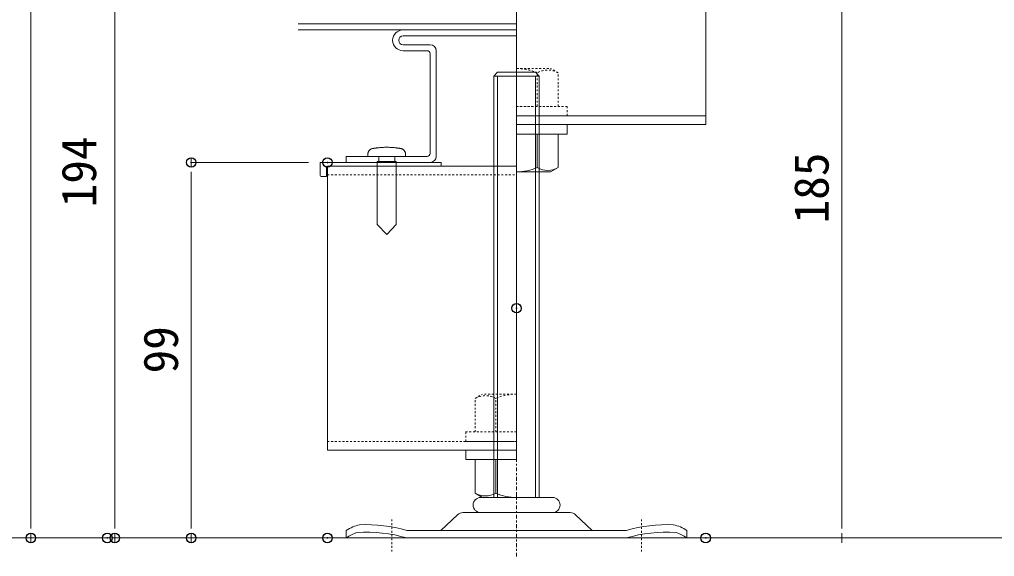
# Model space of a CAD drawing. Units: millimetres, scale not verified. Extents: x -849 to 851, y -136 to 149.
# Drawn here: x -107 to -55.5, y -63.4 to -35 of the extents above; entities that cross this region are included whole.
import ezdxf
from ezdxf.enums import TextEntityAlignment as Align

# ---------------------------------------------------------------- set-up
doc = ezdxf.new("R2010")
doc.units = ezdxf.units.MM
doc.header["$PDMODE"] = 32
doc.header["$PDSIZE"] = 0.5
doc.linetypes.add('CHAIN1', pattern=[8, 5, -1, 1, -1])
doc.linetypes.add('DASHED1', pattern=[1.8, 1.2, -0.6])
for name, color, linetype, lineweight in [('0-0_一般', 2, 'Continuous', 9), ('0-1_A10_通り芯寸法', 1, 'Continuous', 9), ('0-2_外形線2', 2, 'Continuous', 9), ('0-3_束', 2, 'Continuous', 9), ('0-5_0', 2, 'Continuous', 9), ('0-6_ルーバー', 2, 'DASHED1', 9), ('0-7_寸法', 7, 'Continuous', 9)]:
    doc.layers.add(name, color=color, linetype=linetype, lineweight=lineweight)
doc.layers.add('0-4_DEFPOINTS', color=7, linetype='Continuous')
doc.layers.add('0-8_作図', color=7, linetype='Continuous')
doc.styles.add('ＭＳ ゴシック', font='')
doc.styles.get('ＭＳ ゴシック').set_extended_font_data('MS Gothic')

# ---------------------------------------------------------------- blocks, each defined once
blk = doc.blocks.new('グループ-251-1')
at = {"layer": '0-3_束'}
for p, q in [((6156.6, -48013.16), (6204.1, -48013.16)), ((6251.6, -48013.16), (6204.1, -48013.16)), ((6104.1, -48056.66), (6126.21, -48035.88)), ((6133.06, -48033.16), (6204.1, -48033.16)), ((6156.6, -48033.16), (6204.1, -48033.16)), ((6251.6, -48033.16), (6204.1, -48033.16)), ((6275.14, -48033.16), (6204.1, -48033.16)), ((6304.1, -48056.66), (6281.98, -48035.88)), ((5979.1, -48066.66), (5979.1, -48056.66)), ((6059.1, -48056.66), (6349.1, -48056.66)), ((6429.1, -48066.66), (6429.1, -48056.66)), ((5979.1, -48066.66), (6059.1, -48066.66)), ((6059.1, -48066.66), (6204.1, -48066.66)), ((6349.1, -48066.66), (6204.1, -48066.66)), ((6429.1, -48066.66), (6349.1, -48066.66))]:
    blk.add_line(p, q, dxfattribs=at)
at = {"layer": '0-3_束', "linetype": 'DASHED1'}
for p, q in [((6039.1, -48084.66), (6039.1, -48041.16)), ((6369.1, -48084.66), (6369.1, -48041.16))]:
    blk.add_line(p, q, dxfattribs=at)
at = {"layer": '0-3_束'}
for centre, radius, start, end in [((6156.6, -48023.16), 10, 90, 180), ((6251.6, -48023.16), 10, 0, 90), ((6156.6, -48023.16), 10, 180, 270), ((6251.6, -48023.16), 10, 270, 0), ((6133.06, -48043.16), 10, 90, 133.22853), ((6275.14, -48043.16), 10, 46.77147, 90), ((6007.15, -48098.05), 50, 102.09637, 124.12695), ((6004.32, -48249.02), 200, 74.1055, 92.19297), ((6403.87, -48249.02), 200, 87.80703, 105.8945), ((6401.05, -48098.05), 50, 55.87305, 77.90363), ((6003.89, -48098.05), 40, 104.94806, 128.30284), ((6005.74, -48249.02), 190, 73.68982, 93.67123), ((6402.46, -48249.02), 190, 86.32877, 106.31018), ((6404.3, -48098.05), 40, 51.69716, 75.05194)]:
    blk.add_arc(centre, radius, start, end, dxfattribs=at)
blk = doc.blocks.new('グループ-252-1')
at = {"layer": '0-3_束'}
blk.add_blockref('グループ-251-1', (0, 0), dxfattribs=at)
blk = doc.blocks.new('グループ-253-1')
at = {"layer": '0-5_0'}
for p, q in [((6149.25, -47963.16), (6149.25, -47992.66)), ((6204.1, -47963.16), (6149.25, -47963.16)), ((6176.67, -47963.16), (6176.67, -47992.66)), ((6149.25, -47992.66), (6149.25, -48007.48)), ((6176.67, -47992.66), (6176.67, -48007.48)), ((6149.25, -48007.48), (6159.1, -48013.16)), ((6204.1, -48013.16), (6159.1, -48013.16)), ((6204.1, -48013.16), (6204.1, -48007.48))]:
    blk.add_line(p, q, dxfattribs=at)
blk.add_lwpolyline([(6137.07, -47950.66), (6137.07, -47963.16), (6204.1, -47963.16), (6204.1, -47950.66)], close=True, dxfattribs=at)
for centre, radius, start, end in [((6162.96, -47983.73), 27.42, 240.00001, 299.99999), ((6204.1, -47944.19), 68.98, 246.57346, 270)]:
    blk.add_arc(centre, radius, start, end, dxfattribs=at)
blk = doc.blocks.new('グループ-254-1')
at = {"layer": '0-5_0', "linetype": 'DASHED1'}
for p, q in [((6149.25, -47882.35), (6159.1, -47876.66)), ((6149.25, -47897.16), (6149.25, -47882.35)), ((6204.1, -47876.66), (6159.1, -47876.66)), ((6176.67, -47897.16), (6176.67, -47882.35)), ((6204.1, -47876.66), (6204.1, -47882.35)), ((6149.25, -47926.66), (6149.25, -47897.16)), ((6176.67, -47926.66), (6176.67, -47897.16)), ((6204.1, -47926.66), (6149.25, -47926.66))]:
    blk.add_line(p, q, dxfattribs=at)
blk.add_lwpolyline([(6204.1, -47926.66), (6137.07, -47926.66), (6137.07, -47939.16), (6204.1, -47939.16)], close=True, dxfattribs=at)
for centre, radius, start, end in [((6162.96, -47906.1), 27.42, 60.00001, 119.99999), ((6204.1, -47945.64), 68.98, 90, 113.42654)]:
    blk.add_arc(centre, radius, start, end, dxfattribs=at)
blk = doc.blocks.new('グループ-255-1')
at = {"layer": '0-0_一般'}
for p, q in [((5944.34, -47586.91), (5944.34, -47570.66)), ((6104.34, -47570.66), (5944.34, -47570.66)), ((5953.1, -47589.41), (5953.1, -47576.66)), ((6104.34, -47575.66), (5954.1, -47575.66)), ((6104.34, -47570.66), (6104.34, -47575.66)), ((5953.1, -47589.41), (5946.84, -47589.41))]:
    blk.add_line(p, q, dxfattribs=at)
for centre, radius, start, end in [((5954.1, -47576.66), 1, 90, 180), ((5946.84, -47586.91), 2.5, 180, 270)]:
    blk.add_arc(centre, radius, start, end, dxfattribs=at)
blk = doc.blocks.new('グループ-256-1')
at = {"layer": '0-0_一般', "linetype": 'CHAIN1'}
blk.add_line((6204.1, -48091.09), (6204.1, -47458.8), dxfattribs=at)
at = {"layer": '0-0_一般', "linetype": 'DASHED1'}
blk.add_line((5954.1, -47587.16), (6204.1, -47587.16), dxfattribs=at)
at = {"layer": '0-0_一般'}
blk.add_lwpolyline([(5954.1, -47575.66), (5954.1, -47950.66), (6204.1, -47950.66), (6204.1, -47575.66)], close=True, dxfattribs=at)
at = {"layer": '0-4_DEFPOINTS', "color": 2}
blk.add_point((6204.1, -47763.16), dxfattribs=at)
at = {"layer": '0-6_ルーバー'}
blk.add_line((5954.1, -47939.16), (6204.1, -47939.16), dxfattribs=at)
at = {"layer": '0-0_一般'}
for name in ['グループ-255-1', 'グループ-254-1', 'グループ-253-1']:
    blk.add_blockref(name, (0, 0), dxfattribs=at)
blk = doc.blocks.new('グループ-257-1')
at = {"layer": '0-3_束'}
for p, q in [((6204.1, -47533.16), (6258.95, -47533.16)), ((6231.52, -47533.16), (6231.52, -47562.66)), ((6258.95, -47533.16), (6258.95, -47562.66)), ((6231.52, -47562.66), (6231.52, -47577.48)), ((6258.95, -47562.66), (6258.95, -47577.48)), ((6204.1, -47583.16), (6204.1, -47577.48)), ((6258.95, -47577.48), (6249.1, -47583.16)), ((6204.1, -47583.16), (6249.1, -47583.16))]:
    blk.add_line(p, q, dxfattribs=at)
blk.add_lwpolyline([(6204.1, -47533.16), (6271.13, -47533.16), (6271.13, -47520.66), (6204.1, -47520.66)], close=True, dxfattribs=at)
for centre, radius, start, end in [((6204.1, -47514.19), 68.98, 270, 293.42654), ((6245.23, -47553.73), 27.42, 240.00001, 299.99999)]:
    blk.add_arc(centre, radius, start, end, dxfattribs=at)
blk = doc.blocks.new('グループ-258-1')
at = {"layer": '0-3_束', "linetype": 'DASHED1'}
for p, q in [((6204.1, -47446.66), (6204.1, -47452.35)), ((6204.1, -47446.66), (6249.1, -47446.66)), ((6258.95, -47452.35), (6249.1, -47446.66)), ((6231.52, -47467.16), (6231.52, -47452.35)), ((6258.95, -47467.16), (6258.95, -47452.35)), ((6231.52, -47496.66), (6231.52, -47467.16)), ((6258.95, -47496.66), (6258.95, -47467.16)), ((6204.1, -47496.66), (6258.95, -47496.66))]:
    blk.add_line(p, q, dxfattribs=at)
blk.add_lwpolyline([(6271.13, -47509.16), (6271.13, -47496.66), (6204.1, -47496.66), (6204.1, -47509.16)], close=True, dxfattribs=at)
for centre, radius, start, end in [((6204.1, -47515.64), 68.98, 66.57346, 90), ((6245.23, -47476.1), 27.42, 60.00001, 119.99999)]:
    blk.add_arc(centre, radius, start, end, dxfattribs=at)
blk = doc.blocks.new('グループ-259-1')
at = {"layer": '0-3_束'}
for p, q in [((6303.86, -47140.66), (6303.86, -47145.66)), ((6303.86, -47140.66), (6463.86, -47140.66)), ((6463.86, -47156.91), (6463.86, -47140.66)), ((6303.86, -47145.66), (6454.1, -47145.66)), ((6455.1, -47159.41), (6455.1, -47146.66)), ((6455.1, -47159.41), (6461.36, -47159.41))]:
    blk.add_line(p, q, dxfattribs=at)
for centre, radius, start, end in [((6454.1, -47146.66), 1, 0, 90), ((6461.36, -47156.91), 2.5, 270, 0)]:
    blk.add_arc(centre, radius, start, end, dxfattribs=at)
blk = doc.blocks.new('グループ-260-1')
at = {"layer": '0-3_束'}
for p, q in [((6204.1, -47913.88), (6204.1, -47028.8)), ((6204.1, -47509.16), (6454.1, -47509.16))]:
    blk.add_line(p, q, dxfattribs=at)
at = {"layer": '0-3_束', "linetype": 'DASHED1'}
blk.add_line((6204.1, -47157.16), (6454.1, -47157.16), dxfattribs=at)
at = {"layer": '0-3_束'}
blk.add_lwpolyline([(6204.1, -47520.66), (6454.1, -47520.66), (6454.1, -47145.66), (6204.1, -47145.66)], close=True, dxfattribs=at)
for name in ['グループ-259-1', 'グループ-258-1', 'グループ-257-1']:
    blk.add_blockref(name, (0, 0), dxfattribs=at)
blk = doc.blocks.new('グループ-271-1')
at = {"layer": '0-3_束'}
for p, q in [((6174.1, -47456.66), (6179.1, -47451.66)), ((6174.1, -47456.66), (6204.1, -47456.66)), ((6174.1, -47456.66), (6174.1, -48013.16)), ((6179.1, -47451.66), (6204.1, -47451.66)), ((6179.1, -47456.66), (6179.1, -48013.16))]:
    blk.add_line(p, q, dxfattribs=at)
blk = doc.blocks.new('グループ-272-1')
at = {"layer": '0-3_束'}
for p, q in [((6229.1, -47451.66), (6204.1, -47451.66)), ((6234.1, -47456.66), (6204.1, -47456.66)), ((6234.1, -47456.66), (6229.1, -47451.66)), ((6229.1, -47456.66), (6229.1, -48013.16)), ((6234.1, -47456.66), (6234.1, -48013.16))]:
    blk.add_line(p, q, dxfattribs=at)
blk = doc.blocks.new('グループ-292-1')
at = {"layer": '0-0_一般'}
for p, q in [((6054.1, -47395.66), (6204.1, -47395.66)), ((6054.1, -47403.66), (6204.1, -47403.66)), ((6054.1, -47415.16), (6089.85, -47415.16)), ((6054.1, -47423.16), (6085.85, -47423.16)), ((6097.85, -47423.16), (6097.85, -47562.66)), ((6089.85, -47427.16), (6089.85, -47558.66)), ((5979.1, -47562.66), (6085.85, -47562.66)), ((5979.1, -47570.66), (5979.1, -47562.66)), ((5979.1, -47570.66), (6089.85, -47570.66))]:
    blk.add_line(p, q, dxfattribs=at)
for centre, radius, start, end in [((6054.1, -47409.41), 13.75, 90, 270), ((6054.1, -47409.41), 5.75, 90, 270), ((6085.85, -47427.16), 4, 0, 90), ((6089.85, -47423.16), 8, 0, 90), ((6085.85, -47558.66), 4, 270, 0), ((6089.85, -47562.66), 8, 270, 0)]:
    blk.add_arc(centre, radius, start, end, dxfattribs=at)
blk = doc.blocks.new('グループ-293-1')
at = {"layer": '0-0_一般', "linetype": 'CHAIN1'}
blk.add_line((6204.1, -47827.41), (6204.1, -47049.76), dxfattribs=at)
at = {"layer": '0-0_一般'}
for p, q in [((6204.1, -47095.66), (5915.35, -47095.66)), ((6204.1, -47143.16), (5915.35, -47143.16)), ((6204.1, -47173.16), (5915.35, -47173.16)), ((6204.1, -47220.66), (5915.35, -47220.66)), ((6204.1, -47387.66), (5915.35, -47387.66)), ((6204.1, -47395.66), (5915.35, -47395.66))]:
    blk.add_line(p, q, dxfattribs=at)
at = {"layer": '0-8_作図'}
blk.add_blockref('グループ-292-1', (0, 0), dxfattribs=at)
blk = doc.blocks.new('グループ-299-1')
at = {"layer": '0-0_一般'}
for p, q in [((6021.87, -47569.66), (6021.87, -47562.66)), ((6043.08, -47562.66), (6043.08, -47569.66))]:
    blk.add_line(p, q, dxfattribs=at)
for points in [[(6028.21, -47550.76), (6027.03, -47550.82), (6025.85, -47550.89), (6024.68, -47550.98), (6023.5, -47551.08), (6022.33, -47551.19), (6021.15, -47551.32), (6019.97, -47551.46), (6019.71, -47551.5), (6019.45, -47551.53), (6019.19, -47551.56), (6018.93, -47551.6), (6018.67, -47551.63), (6018.42, -47551.66), (6018.16, -47551.7), (6017.9, -47551.73), (6017.64, -47551.76), (6017.38, -47551.8), (6017.12, -47551.83), (6016.86, -47551.86), (6016.6, -47551.9), (6016.34, -47551.93), (6016.08, -47551.96), (6015.82, -47552), (6015.56, -47552.03), (6015.3, -47552.06), (6015.04, -47552.1), (6014.78, -47552.13), (6014.52, -47552.16), (6014.08, -47552.23), (6013.58, -47552.33), (6013.08, -47552.47), (6012.58, -47552.65), (6012.08, -47552.86), (6011.59, -47553.11), (6011.12, -47553.39), (6010.66, -47553.72), (6010.22, -47554.07), (6009.81, -47554.46), (6009.42, -47554.87)], [(6052.24, -47552.6), (6051.74, -47552.43), (6051.24, -47552.3), (6050.74, -47552.21), (6050.36, -47552.15), (6050.1, -47552.12), (6049.84, -47552.09), (6049.58, -47552.05), (6049.32, -47552.02), (6049.06, -47551.99), (6048.8, -47551.95), (6048.54, -47551.92), (6048.28, -47551.89), (6048.02, -47551.86), (6047.76, -47551.82), (6047.5, -47551.79), (6047.24, -47551.76), (6046.98, -47551.72), (6046.72, -47551.69), (6046.47, -47551.66), (6046.21, -47551.62), (6045.95, -47551.59), (6045.69, -47551.56), (6045.43, -47551.52), (6045.17, -47551.49), (6044.68, -47551.43), (6043.5, -47551.29), (6042.33, -47551.16), (6041.15, -47551.05), (6039.97, -47550.95), (6038.8, -47550.87), (6037.62, -47550.8), (6036.44, -47550.75), (6035.27, -47550.7), (6034.09, -47550.68), (6032.91, -47550.67), (6031.74, -47550.67), (6030.56, -47550.68), (6029.38, -47550.71), (6028.21, -47550.76)], [(6057.47, -47562.66), (6057.47, -47562.54), (6057.47, -47562.42), (6057.47, -47562.3), (6057.47, -47562.18), (6057.47, -47562.06), (6057.47, -47561.94), (6057.47, -47561.82), (6057.47, -47561.7), (6057.47, -47561.58), (6057.47, -47561.46), (6057.47, -47561.34), (6057.47, -47561.22), (6057.47, -47561.1), (6057.47, -47560.98), (6057.47, -47560.86), (6057.47, -47560.74), (6057.47, -47560.62), (6057.47, -47560.5), (6057.47, -47560.38), (6057.47, -47560.26), (6057.47, -47560.14), (6057.46, -47559.73), (6057.42, -47559.22), (6057.35, -47558.7), (6057.24, -47558.18), (6057.09, -47557.66), (6056.91, -47557.15), (6056.68, -47556.64), (6056.42, -47556.14), (6056.13, -47555.66), (6055.79, -47555.2), (6055.43, -47554.77), (6055.04, -47554.36), (6054.62, -47553.98), (6054.17, -47553.63), (6053.71, -47553.32), (6053.23, -47553.04), (6052.74, -47552.8), (6052.24, -47552.6)], [(6009.42, -47554.87), (6009.06, -47555.32), (6008.74, -47555.78), (6008.45, -47556.27), (6008.2, -47556.77), (6007.99, -47557.28), (6007.81, -47557.79), (6007.68, -47558.31), (6007.57, -47558.83), (6007.51, -47559.35), (6007.48, -47559.86), (6007.47, -47560.17), (6007.47, -47560.29), (6007.47, -47560.41), (6007.47, -47560.53), (6007.47, -47560.65), (6007.47, -47560.77), (6007.47, -47560.89), (6007.47, -47561.01), (6007.47, -47561.13), (6007.47, -47561.25), (6007.47, -47561.37), (6007.47, -47561.49), (6007.47, -47561.61), (6007.47, -47561.73), (6007.47, -47561.85), (6007.47, -47561.97), (6007.47, -47562.09), (6007.47, -47562.21), (6007.47, -47562.33), (6007.47, -47562.45), (6007.47, -47562.57), (6008.06, -47562.66), (6010.41, -47562.66), (6012.77, -47562.66), (6015.12, -47562.66), (6017.47, -47562.66), (6019.83, -47562.66), (6022.18, -47562.66), (6024.53, -47562.66)], [(6024.53, -47562.66), (6026.88, -47562.66), (6029.24, -47562.66), (6031.59, -47562.66), (6033.94, -47562.66), (6036.3, -47562.66), (6038.65, -47562.66), (6041, -47562.66), (6043.35, -47562.66), (6045.71, -47562.66), (6048.06, -47562.66), (6050.41, -47562.66), (6052.77, -47562.66), (6055.12, -47562.66), (6057.47, -47562.66), (6057.47, -47562.66)]]:
    blk.add_lwpolyline(points, dxfattribs=at)
blk.add_lwpolyline([(6044.97, -47569.66), (6044.97, -47652.51), (6032.47, -47665.66), (6019.97, -47652.51), (6019.97, -47569.66)], close=True, dxfattribs=at)
blk = doc.blocks.new('グループ-300-1')
at = {"layer": '0-1_A10_通り芯寸法'}
blk.add_blockref('グループ-299-1', (0, 0), dxfattribs=at)
blk = doc.blocks.new('_DOT')
at = {"layer": '0-5_0', "color": 7}
for p, q in [((-2.5, 0), (-5, 0)), ((-1.25, 0), (1.25, 0))]:
    blk.add_line(p, q, dxfattribs=at)

msp = doc.modelspace()

# ---------------------------------------------------------------- linework, layer by layer
at = {"layer": '0-1_A10_通り芯寸法'}
for p, q in [((-106.408, -7.374), (-106.408, -61.374)), ((-101.973, -24.574), (-101.973, -61.374)), ((-103.366, -62.374), (-106.408, -62.374)), ((-98.931, -62.374), (-101.973, -62.374))]:
    msp.add_line(p, q, dxfattribs=at)
at = {"layer": '0-2_外形線2'}
msp.add_line((-148.531, -62.374), (121.469, -62.374), dxfattribs=at)
at = {"layer": '0-4_DEFPOINTS'}
for p in [(-97.931, -42.534), (-90.731, -42.534), (-106.408, -62.374), (-102.366, -62.374), (-101.973, -62.374), (-97.931, -62.374), (-90.731, -62.374), (-70.731, -62.374)]:
    msp.add_point(p, dxfattribs=at)
at = {"layer": '0-7_寸法'}
for p, q in [((-63.531, -61.374), (-63.531, -26.334)), ((-91.731, -42.534), (-97.931, -42.534)), ((-97.931, -61.374), (-97.931, -43.534)), ((-91.731, -62.374), (-97.931, -62.374)), ((-69.731, -62.374), (-63.531, -62.374))]:
    msp.add_line(p, q, dxfattribs=at)

# ---------------------------------------------------------------- block references
at = {"layer": '0-0_一般', "xscale": 0.04, "yscale": 0.04}
msp.add_blockref('グループ-256-1', (-328.894, 1860.293), dxfattribs=at)
at = {"layer": '0-1_A10_通り芯寸法', "xscale": 0.04, "yscale": 0.04}
for name in ['グループ-293-1', 'グループ-271-1', 'グループ-272-1']:
    msp.add_blockref(name, (-328.894, 1860.293), dxfattribs=at)
at = {"layer": '0-1_A10_通り芯寸法', "xscale": 0.1999878, "yscale": 0.1999878, "rotation": 270}
for p in [(-106.408, -62.374), (-101.973, -62.374)]:
    msp.add_blockref('_DOT', p, dxfattribs=at)
at = {"layer": '0-3_束', "xscale": 0.04, "yscale": 0.04}
for name in ['グループ-260-1', 'グループ-252-1']:
    msp.add_blockref(name, (-328.894, 1860.293), dxfattribs=at)
at = {"layer": '0-7_寸法', "xscale": 0.1999878, "yscale": 0.1999878}
for p, rotation in [((-97.931, -42.534), 90), ((-97.931, -62.374), 270), ((-63.531, -62.374), 270)]:
    msp.add_blockref('_DOT', p, dxfattribs=dict(at, rotation=rotation))
at = {"layer": '0-8_作図', "xscale": 0.04, "yscale": 0.04}
msp.add_blockref('グループ-300-1', (-328.894, 1860.293), dxfattribs=at)

# ---------------------------------------------------------------- texts
at = {"layer": '0-1_A10_通り芯寸法', "style": 'ＭＳ ゴシック'}
msp.add_text('194', height=1.833, rotation=90, dxfattribs=at).set_placement((-102.406, -44.904), align=Align.BOTTOM_LEFT)
at = {"layer": '0-7_寸法', "style": 'ＭＳ ゴシック'}
for s, p in [('185', (-63.679, -45.755)), ('99', (-98.079, -53.679))]:
    msp.add_text(s, height=1.833, rotation=90, dxfattribs=at).set_placement(p, align=Align.BOTTOM_LEFT)

doc.saveas('drawing.dxf')
